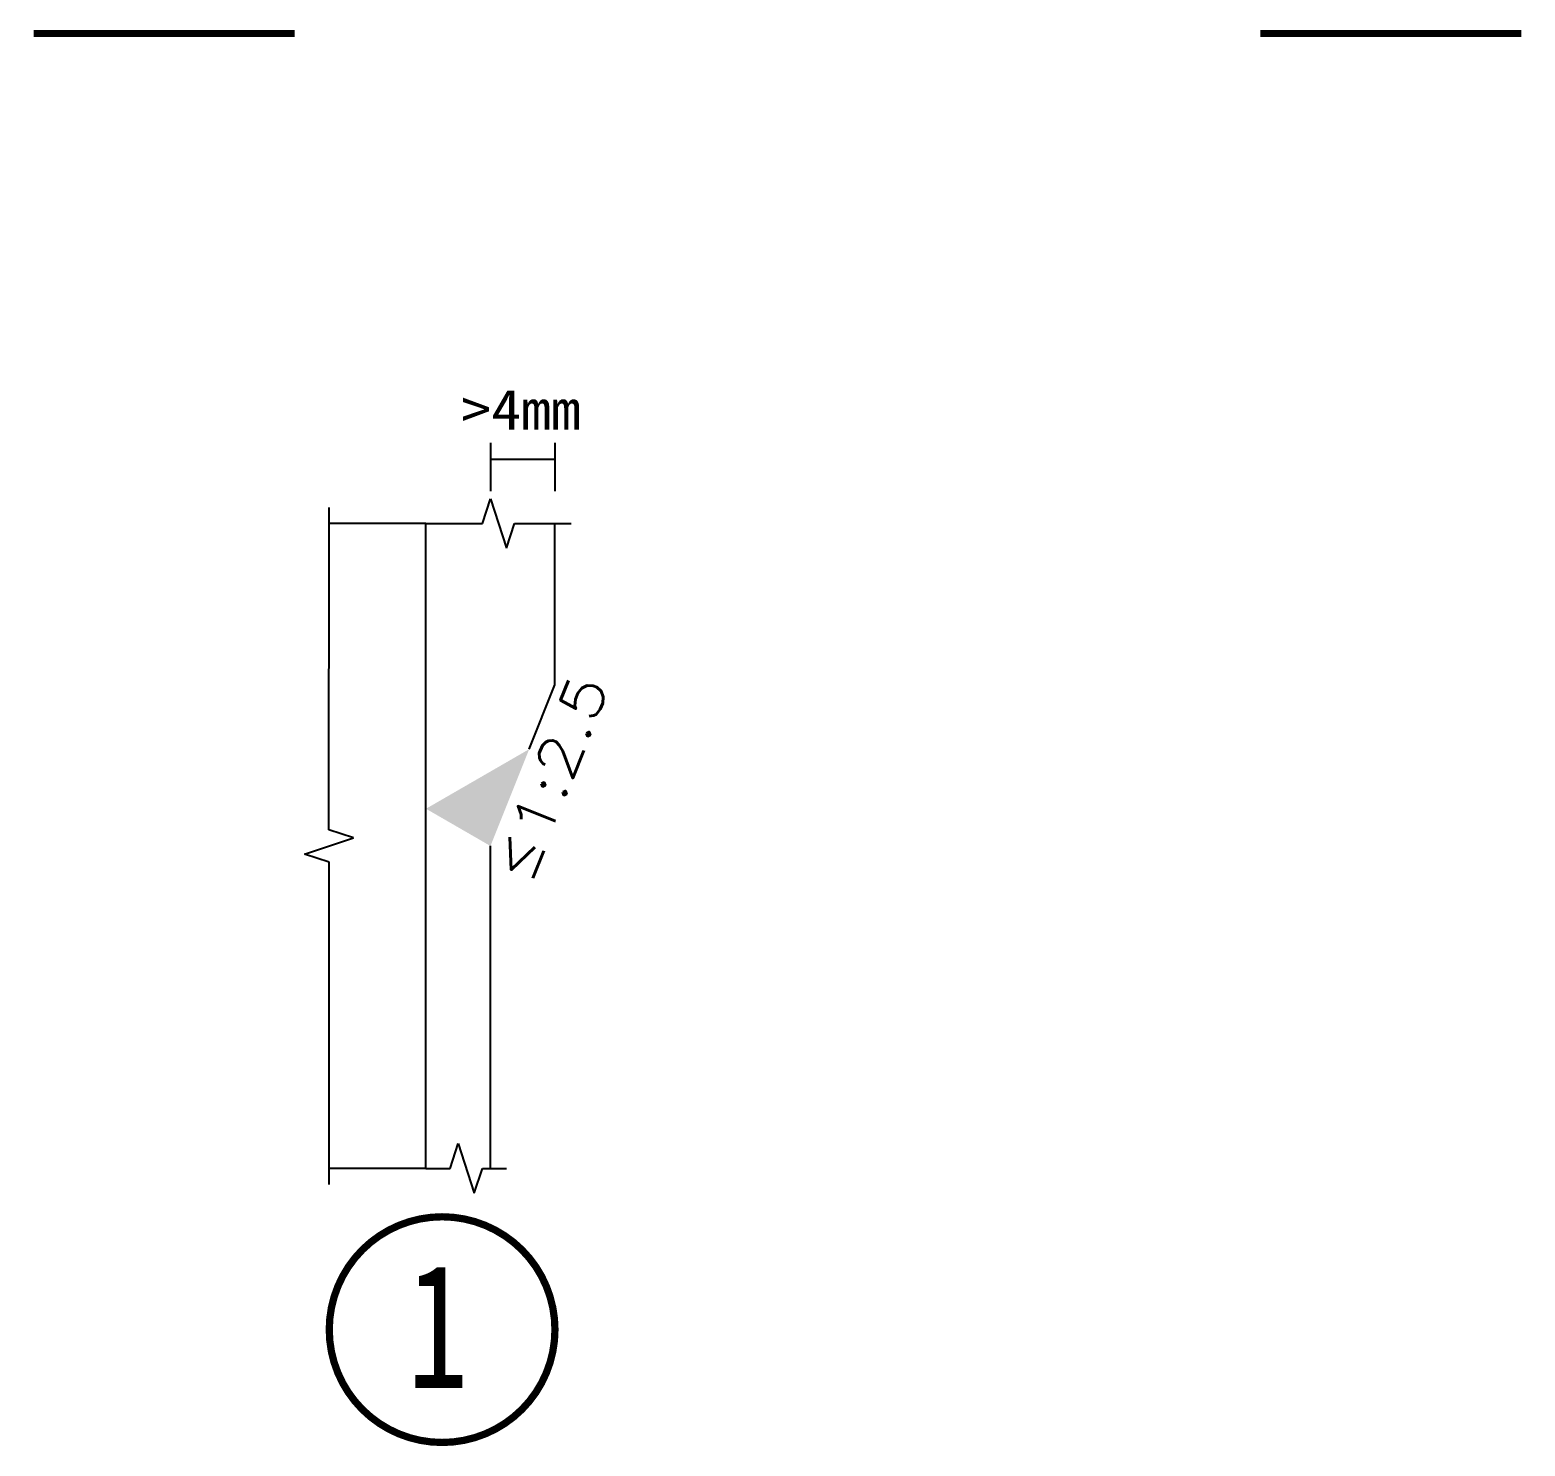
# Model space of a CAD drawing. Extents: x 40002367 to 40460080, y 192184 to 372766.
# Drawn here: x 40440072 to 40449346, y 250036 to 258821 of the extents above; entities that cross this region are included whole.
import ezdxf
from ezdxf.enums import TextEntityAlignment as Align

# ---------------------------------------------------------------- set-up
doc = ezdxf.new("R2010")
doc.units = 0
doc.header["$LTSCALE"] = 1000
doc.header["$MEASUREMENT"] = 0
doc.layers.add('10', color=7, linetype='CONTINUOUS')
doc.layers.add('墙线__粗线', color=7, linetype='CONTINUOUS')
doc.styles.add('_HZTXT', font='txt.shx', dxfattribs={"width": 0.8, "bigfont": 'hztxt.shx'})

msp = doc.modelspace()

# ---------------------------------------------------------------- linework, layer by layer
at = {"layer": '10', "const_width": 45}
for points in [[(40440094.2, 258798.2), (40441714.2, 258798.2)], [(40447703.5, 258798.2), (40449323.5, 258798.2)]]:
    msp.add_lwpolyline(points, dxfattribs=at)
msp.add_lwpolyline([(40443328.5, 250758.5, 1), (40441928.5, 250758.5, 1), (40443328.5, 250758.5, 1)], format="xyb", dxfattribs=at)
at = {"layer": '墙线__粗线', "color": 253}
for p, q in [((40442928.5, 256258.5), (40442928.5, 255958.5)), ((40443328.5, 256258.5), (40443328.5, 255958.5)), ((40442928.5, 256158.5), (40443328.5, 256158.5)), ((40442878.5, 255758.5), (40442928.5, 255912.4)), ((40442928.5, 255912.4), (40443028.2, 255605.3)), ((40441925.3, 253858.5), (40441928.5, 255858.5)), ((40442528.5, 255758.5), (40441928.5, 255758.5)), ((40442528.5, 255758.5), (40442878.5, 255758.5)), ((40443028.2, 255605.3), (40443078.5, 255759.1)), ((40443078.5, 255759.1), (40443428.5, 255758.5)), ((40442079.1, 253808.3), (40441925.3, 253858.5)), ((40441774.6, 253708.5), (40442079.1, 253808.3)), ((40441928.5, 253658.5), (40441774.6, 253708.5)), ((40441928.5, 251658.5), (40441928.5, 253658.5)), ((40442678.5, 251758.5), (40442728.5, 251912.4)), ((40442728.5, 251912.4), (40442828.2, 251605)), ((40442528.5, 251758.5), (40441928.5, 251758.5)), ((40442528.5, 251758.5), (40442678.5, 251758.5)), ((40442828.2, 251605), (40442878.5, 251758.8)), ((40442878.5, 251758.8), (40443028.5, 251758.5))]:
    msp.add_line(p, q, dxfattribs=at)
at = {"layer": '墙线__粗线', "color": 2}
for points in [[(40442528.5, 253989.5), (40442528.5, 255758.5)], [(40443328.5, 254758.5), (40443328.5, 255758.5)], [(40443168.7, 254359.1), (40443328.5, 254758.5)]]:
    msp.add_lwpolyline(points, dxfattribs=at)
at = {"layer": '墙线__粗线', "color": 3}
for points in [[(40442528.5, 251758.5), (40442528.5, 253989.5)], [(40442928.5, 251758.5), (40442928.5, 253758.5)]]:
    msp.add_lwpolyline(points, dxfattribs=at)
at = {"layer": '墙线__粗线'}
msp.add_solid([(40442928.5, 253758.5), (40442528.5, 253989.5), (40443168.7, 254359.1)], dxfattribs=at)

# ---------------------------------------------------------------- texts
at = {"layer": '10', "width": 1.470004}
msp.add_text('1', height=770, dxfattribs=at).set_placement((40442412.9, 250396.6), (40442790.2, 250396.6), align=Align.FIT)
at = {"layer": '墙线__粗线', "color": 253, "width": 0.84571}
msp.add_text('>4mm', height=250, dxfattribs=at).set_placement((40442748.5, 256341), (40443488.5, 256341), align=Align.FIT)
at = {"layer": '墙线__粗线', "color": 253, "style": '_HZTXT', "width": 1.34}
msp.add_text('≤1:2.5', height=250, rotation=68.19864, dxfattribs=at).set_placement((40443170.7, 253509.2), (40443668.4, 254753.4), align=Align.FIT)

doc.saveas('drawing.dxf')
